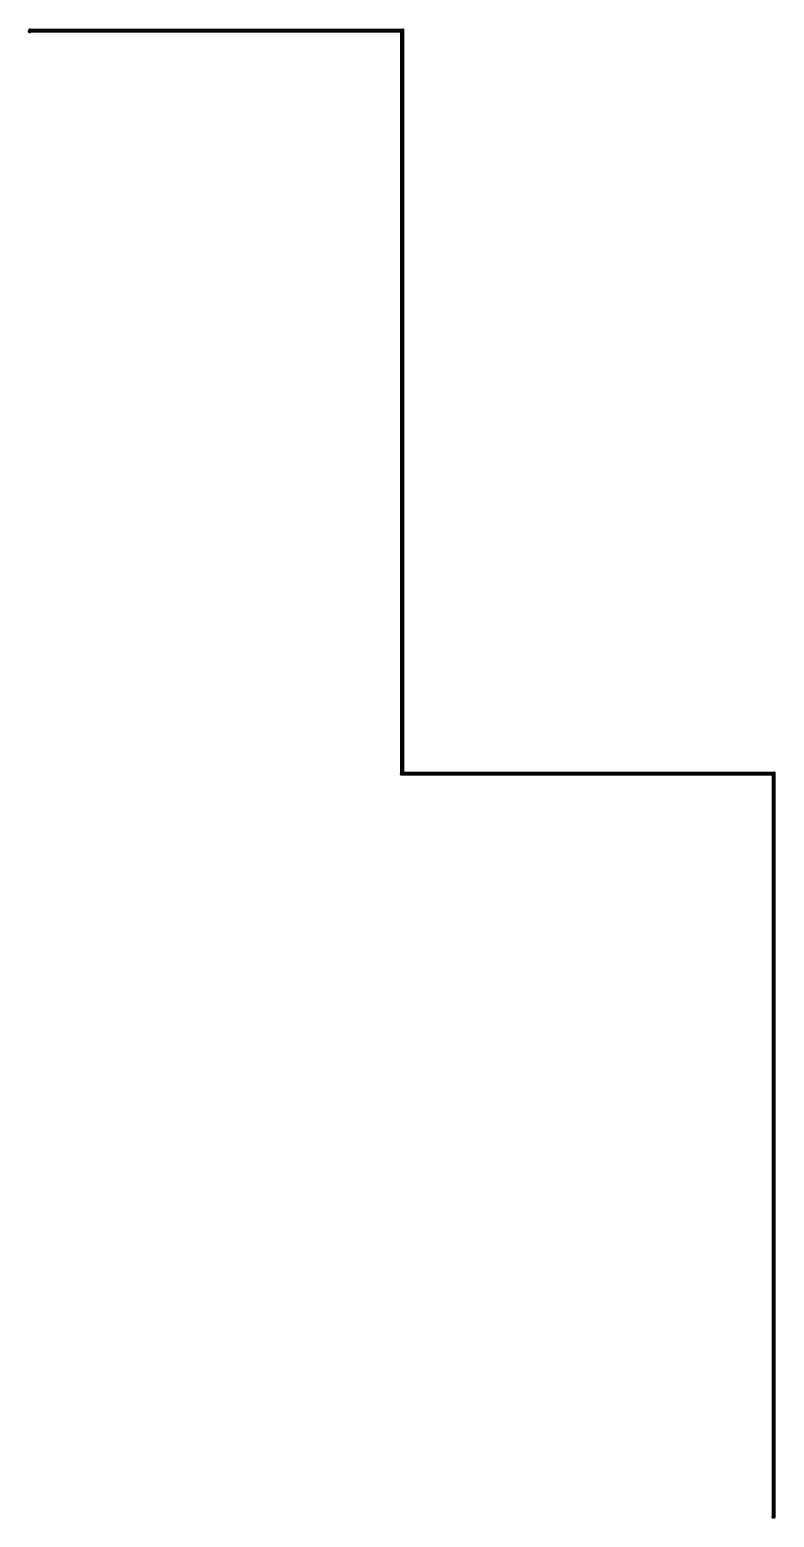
# Model space of a CAD drawing. Header units: millimetres. Extents: x 0 to 12.7, y -25.4 to 0.
import ezdxf

# ---------------------------------------------------------------- set-up
doc = ezdxf.new("R2010")
doc.units = ezdxf.units.MM
doc.layers.add('1', color=7, linetype='Continuous', true_color=0xffffff)
doc.layers.add('61', color=7, linetype='Continuous', true_color=0xffffff)

msp = doc.modelspace()

# ---------------------------------------------------------------- linework, layer by layer
at = {"layer": '1', "color": 163, "linetype": 'Continuous', "lineweight": 50}
for p, q in [((0, 0), (0, 0.0254)), ((0, 0.0254), (6.3754, 0.0254)), ((0, 0), (6.35, 0)), ((6.35, 0), (6.35, -12.7)), ((6.3754, 0.0254), (6.3754, -12.6746)), ((6.35, -12.7), (12.7, -12.7)), ((6.3754, -12.6746), (12.7254, -12.6746)), ((12.7, -12.7), (12.7, -25.4)), ((12.7254, -12.6746), (12.7254, -25.4)), ((12.7, -25.4), (12.7254, -25.4))]:
    msp.add_line(p, q, dxfattribs=at)
for p in [(0, 0.0254), (6.35, 0), (6.3754, 0.0254), (6.35, -12.7), (6.3754, -12.6746), (12.7, -12.7), (12.7254, -12.6746), (12.7, -25.4), (12.7254, -25.4)]:
    msp.add_point(p, dxfattribs=at)
at = {"layer": '61', "color": 23, "linetype": 'Continuous', "lineweight": 70}
msp.add_point((0, 0), dxfattribs=at)

doc.saveas('drawing.dxf')
